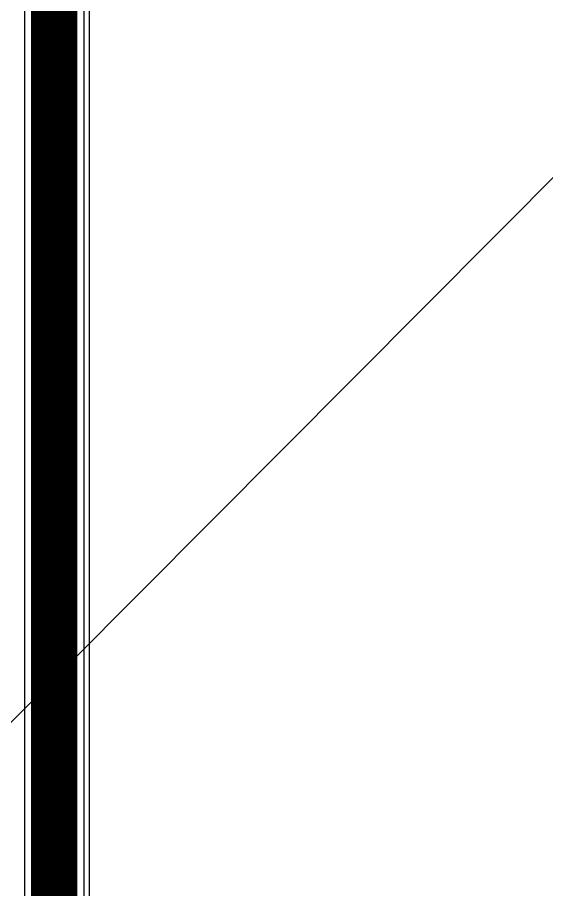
# Model space of a CAD drawing. Header units: millimetres. Extents: x 0 to 212, y 0 to 213.
# Drawn here: x 1.087 to 1.659, y 1.83 to 2.772 of the extents above; entities that cross this region are included whole.
import ezdxf

# ---------------------------------------------------------------- set-up
doc = ezdxf.new("R2010")
doc.units = ezdxf.units.MM
doc.header["$MEASUREMENT"] = 0
for name, color, linetype in [('BottomLayer', 5, 'Continuous'), ('TopLayer', 1, 'Continuous'), ('TopSolder', 216, 'Continuous')]:
    doc.layers.add(name, color=color, linetype=linetype)

# ---------------------------------------------------------------- blocks, each defined once
blk = doc.blocks.new('ESP32_C3_MINI_1U_H4__9')
at = {"layer": 'TopSolder'}
blk.add_line((-0.04771, 0.0477), (211.74611, -211.08336), dxfattribs=at)

msp = doc.modelspace()

# ---------------------------------------------------------------- linework, layer by layer
at = {"layer": 'BottomLayer'}
for p, q in [((1.1648, 4.72627), (1.1648, 0.0102)), ((1.15928, 1.13678), (1.15928, 2.8252)), ((1.09472, 2.81183), (1.09472, 1.15015))]:
    msp.add_line(p, q, dxfattribs=at)
at = {"layer": 'BottomLayer', "const_width": 0.05}
msp.add_lwpolyline([(1.127, 1.13678), (1.127, 2.8252)], dxfattribs=at)
at = {"layer": 'TopLayer'}
msp.add_line((1.1648, 4.72627), (1.1648, 0.0102), dxfattribs=at)

# ---------------------------------------------------------------- block references
at = {"rotation": 90}
msp.add_blockref('ESP32_C3_MINI_1U_H4__9', (0.56692, 1.49595), dxfattribs=at)

doc.saveas('drawing.dxf')
